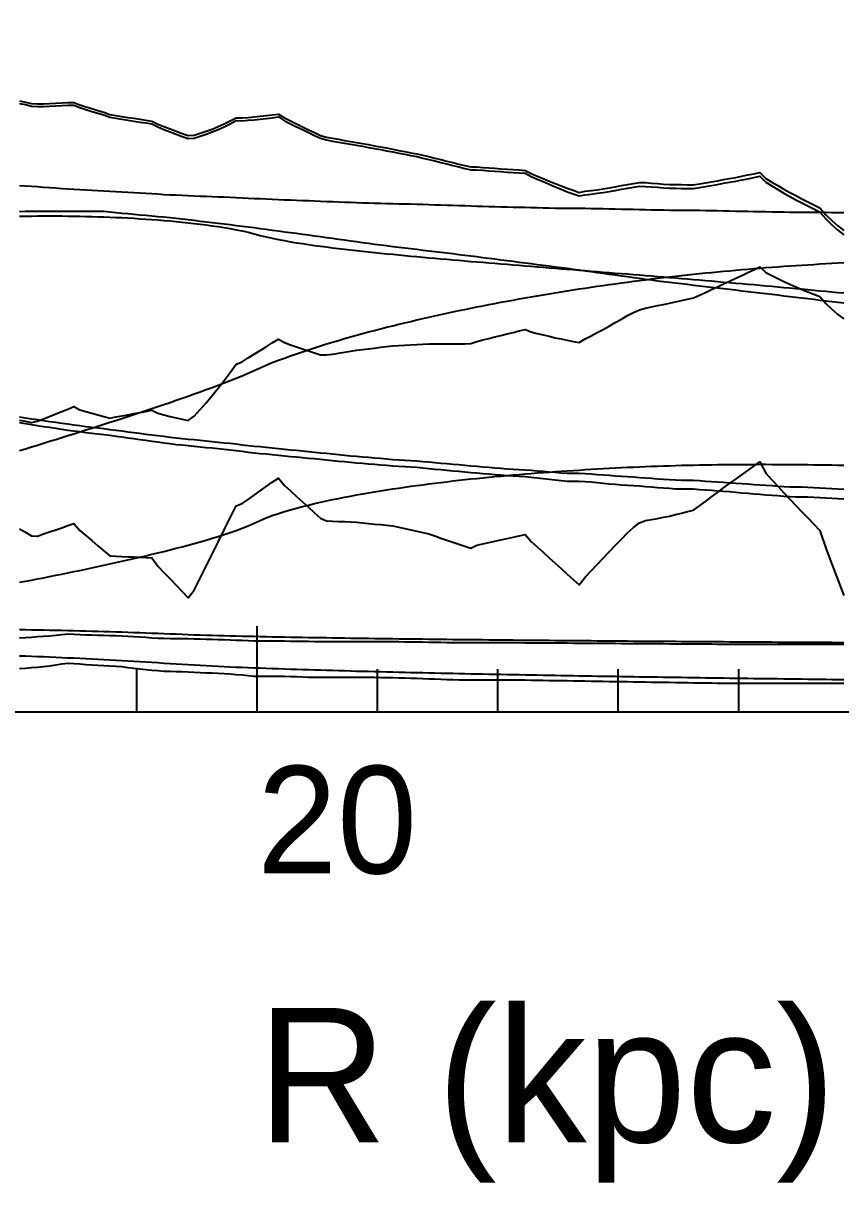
# Model space of a CAD drawing. Extents: x -35 to 191, y -35 to 135.
# Drawn here: x 72.2 to 133, y -35 to 51.3 of the extents above; entities that cross this region are included whole.
import ezdxf

# ---------------------------------------------------------------- set-up
doc = ezdxf.new("R2010")
doc.units = 0

msp = doc.modelspace()

# ---------------------------------------------------------------- linework, layer by layer
at = {"color": 0}
for p, q in [((89.6, 0), (89.6, 6.4)), ((80.64, 0), (80.64, 3.2)), ((98.56, 0), (98.56, 3.2)), ((107.52, 0), (107.52, 3.2)), ((116.48, 0), (116.48, 3.2)), ((125.44, 0), (125.44, 3.2))]:
    msp.add_line(p, q, dxfattribs=at)
msp.add_lwpolyline([(0, 0), (0, 108.731), (179.2, 108.731), (179.2, 0)], close=True, dxfattribs=at)
at = {"color": 2}
for points in [[(71.904, 45.481), (72.352, 45.393), (72.8, 45.286), (73.248, 45.253), (73.696, 45.269), (74.144, 45.288), (74.592, 45.308), (75.04, 45.33), (75.488, 45.353), (75.936, 45.37), (76.384, 45.178), (76.832, 45.037), (77.28, 44.9), (77.728, 44.766), (78.176, 44.635), (78.624, 44.463), (79.072, 44.392), (79.52, 44.324), (79.968, 44.253), (80.416, 44.182), (80.864, 44.112), (81.312, 44.041), (81.76, 43.972), (82.208, 43.747), (82.656, 43.57), (83.104, 43.399), (83.552, 43.225), (84, 43.056), (84.448, 42.892), (84.896, 42.937), (85.344, 43.066), (85.792, 43.215), (86.24, 43.381), (86.688, 43.565), (87.136, 43.768), (87.584, 43.985), (88.032, 44.218), (88.48, 44.207), (88.928, 44.25), (89.376, 44.294), (89.824, 44.339), (90.272, 44.387), (90.72, 44.438), (91.168, 44.491), (91.616, 44.206), (92.064, 43.983), (92.512, 43.763), (92.96, 43.547), (93.408, 43.332), (93.856, 43.12), (94.304, 42.912), (94.752, 42.778), (95.2, 42.699), (95.648, 42.621), (96.096, 42.542), (96.544, 42.465), (96.992, 42.387), (97.44, 42.304), (97.888, 42.222), (98.336, 42.139), (98.784, 42.056), (99.232, 41.974), (99.68, 41.891), (100.128, 41.799), (100.576, 41.71), (101.024, 41.62), (101.472, 41.529), (101.92, 41.434), (102.368, 41.337), (102.816, 41.224), (103.264, 41.112), (103.712, 41.001), (104.16, 40.891), (104.608, 40.781), (105.056, 40.673), (105.504, 40.565), (105.952, 40.565), (106.4, 40.531), (106.848, 40.497), (107.296, 40.463), (107.744, 40.429), (108.192, 40.396), (108.64, 40.365), (109.088, 40.34), (109.536, 40.311), (109.984, 40.08), (110.432, 39.888), (110.88, 39.699), (111.328, 39.514), (111.776, 39.331), (112.224, 39.154), (112.672, 38.985), (113.12, 38.826), (113.568, 38.67), (114.016, 38.754), (114.464, 38.811), (114.912, 38.873), (115.36, 38.94), (115.808, 39.013), (116.256, 39.093), (116.704, 39.178), (117.152, 39.27), (117.6, 39.343), (118.048, 39.401), (118.496, 39.395), (118.944, 39.359), (119.392, 39.324), (119.84, 39.294), (120.288, 39.267), (120.736, 39.254), (121.184, 39.248), (121.632, 39.244), (122.08, 39.24), (122.528, 39.306), (122.976, 39.382), (123.424, 39.461), (123.872, 39.542), (124.32, 39.626), (124.768, 39.706), (125.216, 39.789), (125.664, 39.876), (126.112, 39.965), (126.56, 40.057), (127.008, 40.151), (127.456, 39.712), (127.904, 39.443), (128.352, 39.178), (128.8, 38.918), (129.248, 38.664), (129.696, 38.427), (130.144, 38.197), (130.592, 37.971), (131.04, 37.745), (131.488, 37.52), (131.936, 37.011), (132.384, 36.578), (132.832, 36.18), (133.28, 35.825)], [(71.904, 36.9), (72.352, 36.907), (72.8, 36.913), (73.248, 36.917), (73.696, 36.919), (74.144, 36.92), (74.592, 36.919), (75.04, 36.916), (75.488, 36.912), (75.936, 36.906), (76.384, 36.898), (76.832, 36.888), (77.28, 36.877), (77.728, 36.863), (78.176, 36.848), (78.624, 36.831), (79.072, 36.812), (79.52, 36.791), (79.968, 36.768), (80.416, 36.743), (80.864, 36.715), (81.312, 36.686), (81.76, 36.654), (82.208, 36.62), (82.656, 36.583), (83.104, 36.544), (83.552, 36.503), (84, 36.459), (84.448, 36.411), (84.896, 36.361), (85.344, 36.308), (85.792, 36.251), (86.24, 36.19), (86.688, 36.125), (87.136, 36.055), (87.584, 35.979), (88.032, 35.897), (88.48, 35.807), (88.928, 35.706), (89.376, 35.592), (89.824, 35.471), (90.272, 35.357), (90.72, 35.255), (91.168, 35.163), (91.616, 35.079), (92.064, 35.001), (92.512, 34.928), (92.96, 34.858), (93.408, 34.792), (93.856, 34.729), (94.304, 34.668), (94.752, 34.609), (95.2, 34.553), (95.648, 34.498), (96.096, 34.445), (96.544, 34.393), (96.992, 34.343), (97.44, 34.294), (97.888, 34.246), (98.336, 34.199), (98.784, 34.153), (99.232, 34.108), (99.68, 34.064), (100.128, 34.021), (100.576, 33.978), (101.024, 33.936), (101.472, 33.894), (101.92, 33.853), (102.368, 33.813), (102.816, 33.773), (103.264, 33.733), (103.712, 33.694), (104.16, 33.656), (104.608, 33.617), (105.056, 33.579), (105.504, 33.541), (105.952, 33.504), (106.4, 33.467), (106.848, 33.43), (107.296, 33.393), (107.744, 33.356), (108.192, 33.32), (108.64, 33.283), (109.088, 33.247), (109.536, 33.211), (109.984, 33.175), (110.432, 33.139), (110.88, 33.103), (111.328, 33.067), (111.776, 33.031), (112.224, 32.995), (112.672, 32.96), (113.12, 32.924), (113.568, 32.888), (114.016, 32.852), (114.464, 32.816), (114.912, 32.781), (115.36, 32.745), (115.808, 32.709), (116.256, 32.673), (116.704, 32.636), (117.152, 32.6), (117.6, 32.564), (118.048, 32.527), (118.496, 32.491), (118.944, 32.454), (119.392, 32.417), (119.84, 32.38), (120.288, 32.343), (120.736, 32.306), (121.184, 32.269), (121.632, 32.231), (122.08, 32.194), (122.528, 32.156), (122.976, 32.118), (123.424, 32.08), (123.872, 32.041), (124.32, 32.003), (124.768, 31.964), (125.216, 31.925), (125.664, 31.886), (126.112, 31.846), (126.56, 31.807), (127.008, 31.767), (127.456, 31.727), (127.904, 31.687), (128.352, 31.647), (128.8, 31.606), (129.248, 31.565), (129.696, 31.524), (130.144, 31.483), (130.592, 31.441), (131.04, 31.399), (131.488, 31.357), (131.936, 31.315), (132.384, 31.272), (132.832, 31.229), (133.28, 31.186)], [(71.904, 21.961), (72.352, 21.898), (72.8, 21.831), (73.248, 21.764), (73.696, 21.698), (74.144, 21.632), (74.592, 21.567), (75.04, 21.502), (75.488, 21.439), (75.936, 21.378), (76.384, 21.319), (76.832, 21.262), (77.28, 21.206), (77.728, 21.15), (78.176, 21.093), (78.624, 21.038), (79.072, 20.981), (79.52, 20.925), (79.968, 20.866), (80.416, 20.808), (80.864, 20.75), (81.312, 20.693), (81.76, 20.636), (82.208, 20.579), (82.656, 20.523), (83.104, 20.467), (83.552, 20.413), (84, 20.365), (84.448, 20.32), (84.896, 20.275), (85.344, 20.229), (85.792, 20.184), (86.24, 20.139), (86.688, 20.093), (87.136, 20.05), (87.584, 20.002), (88.032, 19.951), (88.48, 19.9), (88.928, 19.85), (89.376, 19.802), (89.824, 19.754), (90.272, 19.707), (90.72, 19.66), (91.168, 19.613), (91.616, 19.566), (92.064, 19.523), (92.512, 19.48), (92.96, 19.438), (93.408, 19.394), (93.856, 19.349), (94.304, 19.304), (94.752, 19.259), (95.2, 19.213), (95.648, 19.168), (96.096, 19.124), (96.544, 19.081), (96.992, 19.039), (97.44, 18.998), (97.888, 18.961), (98.336, 18.923), (98.784, 18.885), (99.232, 18.847), (99.68, 18.809), (100.128, 18.773), (100.576, 18.749), (101.024, 18.722), (101.472, 18.695), (101.92, 18.657), (102.368, 18.616), (102.816, 18.575), (103.264, 18.534), (103.712, 18.493), (104.16, 18.453), (104.608, 18.414), (105.056, 18.374), (105.504, 18.335), (105.952, 18.297), (106.4, 18.26), (106.848, 18.223), (107.296, 18.186), (107.744, 18.149), (108.192, 18.112), (108.64, 18.079), (109.088, 18.059), (109.536, 18.031), (109.984, 17.997), (110.432, 17.96), (110.88, 17.922), (111.328, 17.885), (111.776, 17.847), (112.224, 17.812), (112.672, 17.789), (113.12, 17.784), (113.568, 17.781), (114.016, 17.762), (114.464, 17.73), (114.912, 17.694), (115.36, 17.658), (115.808, 17.623), (116.256, 17.588), (116.704, 17.555), (117.152, 17.524), (117.6, 17.498), (118.048, 17.469), (118.496, 17.437), (118.944, 17.404), (119.392, 17.37), (119.84, 17.336), (120.288, 17.303), (120.736, 17.276), (121.184, 17.267), (121.632, 17.259), (122.08, 17.25), (122.528, 17.228), (122.976, 17.197), (123.424, 17.164), (123.872, 17.132), (124.32, 17.101), (124.768, 17.069), (125.216, 17.039), (125.664, 17.008), (126.112, 16.977), (126.56, 16.947), (127.008, 16.917), (127.456, 16.887), (127.904, 16.856), (128.352, 16.826), (128.8, 16.797), (129.248, 16.771), (129.696, 16.76), (130.144, 16.752), (130.592, 16.743), (131.04, 16.723), (131.488, 16.696), (131.936, 16.669), (132.384, 16.641), (132.832, 16.613), (133.28, 16.587)], [(71.904, 9.66), (72.352, 9.745), (72.8, 9.831), (73.248, 9.918), (73.696, 10.006), (74.144, 10.094), (74.592, 10.183), (75.04, 10.273), (75.488, 10.364), (75.936, 10.455), (76.384, 10.548), (76.832, 10.641), (77.28, 10.735), (77.728, 10.831), (78.176, 10.927), (78.624, 11.025), (79.072, 11.124), (79.52, 11.224), (79.968, 11.325), (80.416, 11.428), (80.864, 11.532), (81.312, 11.637), (81.76, 11.745), (82.208, 11.853), (82.656, 11.964), (83.104, 12.077), (83.552, 12.192), (84, 12.309), (84.448, 12.428), (84.896, 12.551), (85.344, 12.676), (85.792, 12.805), (86.24, 12.937), (86.688, 13.074), (87.136, 13.217), (87.584, 13.365), (88.032, 13.521), (88.48, 13.686), (88.928, 13.865), (89.376, 14.06), (89.824, 14.262), (90.272, 14.451), (90.72, 14.621), (91.168, 14.776), (91.616, 14.918), (92.064, 15.051), (92.512, 15.176), (92.96, 15.294), (93.408, 15.407), (93.856, 15.514), (94.304, 15.617), (94.752, 15.716), (95.2, 15.812), (95.648, 15.903), (96.096, 15.992), (96.544, 16.078), (96.992, 16.161), (97.44, 16.241), (97.888, 16.318), (98.336, 16.394), (98.784, 16.467), (99.232, 16.538), (99.68, 16.607), (100.128, 16.674), (100.576, 16.739), (101.024, 16.802), (101.472, 16.864), (101.92, 16.923), (102.368, 16.982), (102.816, 17.038), (103.264, 17.093), (103.712, 17.147), (104.16, 17.199), (104.608, 17.25), (105.056, 17.299), (105.504, 17.347), (105.952, 17.394), (106.4, 17.439), (106.848, 17.484), (107.296, 17.527), (107.744, 17.569), (108.192, 17.609), (108.64, 17.649), (109.088, 17.687), (109.536, 17.725), (109.984, 17.761), (110.432, 17.796), (110.88, 17.83), (111.328, 17.864), (111.776, 17.896), (112.224, 17.927), (112.672, 17.958), (113.12, 17.987), (113.568, 18.016), (114.016, 18.043), (114.464, 18.07), (114.912, 18.097), (115.36, 18.122), (115.808, 18.147), (116.256, 18.171), (116.704, 18.195), (117.152, 18.217), (117.6, 18.238), (118.048, 18.258), (118.496, 18.276), (118.944, 18.293), (119.392, 18.309), (119.84, 18.324), (120.288, 18.338), (120.736, 18.351), (121.184, 18.364), (121.632, 18.375), (122.08, 18.385), (122.528, 18.394), (122.976, 18.402), (123.424, 18.41), (123.872, 18.416), (124.32, 18.422), (124.768, 18.427), (125.216, 18.431), (125.664, 18.434), (126.112, 18.437), (126.56, 18.438), (127.008, 18.439), (127.456, 18.439), (127.904, 18.438), (128.352, 18.437), (128.8, 18.434), (129.248, 18.431), (129.696, 18.427), (130.144, 18.423), (130.592, 18.417), (131.04, 18.411), (131.488, 18.405), (131.936, 18.397), (132.384, 18.389), (132.832, 18.38), (133.28, 18.37)], [(71.904, 4.198), (72.352, 4.182), (72.8, 4.166), (73.248, 4.149), (73.696, 4.131), (74.144, 4.112), (74.592, 4.093), (75.04, 4.073), (75.488, 4.053), (75.936, 4.032), (76.384, 4.01), (76.832, 3.988), (77.28, 3.965), (77.728, 3.942), (78.176, 3.918), (78.624, 3.894), (79.072, 3.869), (79.52, 3.844), (79.968, 3.818), (80.416, 3.792), (80.864, 3.765), (81.312, 3.738), (81.76, 3.711), (82.208, 3.683), (82.656, 3.655), (83.104, 3.626), (83.552, 3.596), (84, 3.566), (84.448, 3.537), (84.896, 3.51), (85.344, 3.485), (85.792, 3.462), (86.24, 3.439), (86.688, 3.418), (87.136, 3.397), (87.584, 3.378), (88.032, 3.358), (88.48, 3.34), (88.928, 3.322), (89.376, 3.305), (89.824, 3.288), (90.272, 3.271), (90.72, 3.255), (91.168, 3.239), (91.616, 3.224), (92.064, 3.209), (92.512, 3.194), (92.96, 3.18), (93.408, 3.166), (93.856, 3.152), (94.304, 3.138), (94.752, 3.125), (95.2, 3.112), (95.648, 3.099), (96.096, 3.087), (96.544, 3.074), (96.992, 3.062), (97.44, 3.05), (97.888, 3.039), (98.336, 3.027), (98.784, 3.016), (99.232, 3.004), (99.68, 2.993), (100.128, 2.983), (100.576, 2.972), (101.024, 2.961), (101.472, 2.951), (101.92, 2.941), (102.368, 2.93), (102.816, 2.92), (103.264, 2.91), (103.712, 2.901), (104.16, 2.891), (104.608, 2.882), (105.056, 2.872), (105.504, 2.863), (105.952, 2.854), (106.4, 2.845), (106.848, 2.836), (107.296, 2.827), (107.744, 2.818), (108.192, 2.809), (108.64, 2.801), (109.088, 2.792), (109.536, 2.784), (109.984, 2.775), (110.432, 2.767), (110.88, 2.759), (111.328, 2.751), (111.776, 2.743), (112.224, 2.735), (112.672, 2.727), (113.12, 2.72), (113.568, 2.712), (114.016, 2.704), (114.464, 2.697), (114.912, 2.689), (115.36, 2.682), (115.808, 2.674), (116.256, 2.667), (116.704, 2.66), (117.152, 2.653), (117.6, 2.646), (118.048, 2.639), (118.496, 2.632), (118.944, 2.625), (119.392, 2.618), (119.84, 2.611), (120.288, 2.605), (120.736, 2.598), (121.184, 2.591), (121.632, 2.585), (122.08, 2.578), (122.528, 2.572), (122.976, 2.565), (123.424, 2.559), (123.872, 2.553), (124.32, 2.546), (124.768, 2.54), (125.216, 2.534), (125.664, 2.528), (126.112, 2.522), (126.56, 2.516), (127.008, 2.51), (127.456, 2.504), (127.904, 2.498), (128.352, 2.492), (128.8, 2.486), (129.248, 2.48), (129.696, 2.475), (130.144, 2.469), (130.592, 2.463), (131.04, 2.458), (131.488, 2.452), (131.936, 2.447), (132.384, 2.441), (132.832, 2.436), (133.28, 2.43)]]:
    msp.add_lwpolyline(points, dxfattribs=at)
at = {"color": 1}
msp.add_lwpolyline([(71.904, 45.289), (72.352, 45.202), (72.8, 45.092), (73.248, 45.057), (73.696, 45.072), (74.144, 45.089), (74.592, 45.107), (75.04, 45.126), (75.488, 45.151), (75.936, 45.17), (76.384, 44.978), (76.832, 44.838), (77.28, 44.701), (77.728, 44.568), (78.176, 44.437), (78.624, 44.265), (79.072, 44.195), (79.52, 44.128), (79.968, 44.053), (80.416, 43.979), (80.864, 43.907), (81.312, 43.835), (81.76, 43.764), (82.208, 43.536), (82.656, 43.356), (83.104, 43.182), (83.552, 43.004), (84, 42.836), (84.448, 42.672), (84.896, 42.717), (85.344, 42.849), (85.792, 42.999), (86.24, 43.167), (86.688, 43.354), (87.136, 43.558), (87.584, 43.778), (88.032, 44.01), (88.48, 43.995), (88.928, 44.034), (89.376, 44.079), (89.824, 44.126), (90.272, 44.175), (90.72, 44.227), (91.168, 44.282), (91.616, 43.997), (92.064, 43.773), (92.512, 43.554), (92.96, 43.338), (93.408, 43.123), (93.856, 42.911), (94.304, 42.702), (94.752, 42.569), (95.2, 42.491), (95.648, 42.413), (96.096, 42.335), (96.544, 42.259), (96.992, 42.182), (97.44, 42.099), (97.888, 42.018), (98.336, 41.935), (98.784, 41.853), (99.232, 41.771), (99.68, 41.689), (100.128, 41.597), (100.576, 41.507), (101.024, 41.418), (101.472, 41.329), (101.92, 41.228), (102.368, 41.13), (102.816, 41.016), (103.264, 40.903), (103.712, 40.791), (104.16, 40.679), (104.608, 40.568), (105.056, 40.458), (105.504, 40.348), (105.952, 40.35), (106.4, 40.316), (106.848, 40.283), (107.296, 40.25), (107.744, 40.217), (108.192, 40.185), (108.64, 40.153), (109.088, 40.129), (109.536, 40.103), (109.984, 39.865), (110.432, 39.665), (110.88, 39.469), (111.328, 39.276), (111.776, 39.087), (112.224, 38.901), (112.672, 38.718), (113.12, 38.566), (113.568, 38.41), (114.016, 38.493), (114.464, 38.547), (114.912, 38.606), (115.36, 38.671), (115.808, 38.742), (116.256, 38.818), (116.704, 38.901), (117.152, 38.995), (117.6, 39.069), (118.048, 39.13), (118.496, 39.121), (118.944, 39.085), (119.392, 39.05), (119.84, 39.02), (120.288, 38.993), (120.736, 38.977), (121.184, 38.971), (121.632, 38.97), (122.08, 38.969), (122.528, 39.031), (122.976, 39.107), (123.424, 39.186), (123.872, 39.268), (124.32, 39.352), (124.768, 39.433), (125.216, 39.516), (125.664, 39.598), (126.112, 39.682), (126.56, 39.769), (127.008, 39.866), (127.456, 39.423), (127.904, 39.151), (128.352, 38.883), (128.8, 38.62), (129.248, 38.361), (129.696, 38.121), (130.144, 37.893), (130.592, 37.67), (131.04, 37.435), (131.488, 37.21), (131.936, 36.698), (132.384, 36.263), (132.832, 35.863), (133.28, 35.505)], dxfattribs=at)
at = {"color": 4}
for points in [[(71.904, 39.192), (72.352, 39.162), (72.8, 39.13), (73.248, 39.097), (73.696, 39.065), (74.144, 39.034), (74.592, 39.003), (75.04, 38.972), (75.488, 38.942), (75.936, 38.914), (76.384, 38.887), (76.832, 38.859), (77.28, 38.834), (77.728, 38.809), (78.176, 38.783), (78.624, 38.759), (79.072, 38.733), (79.52, 38.707), (79.968, 38.68), (80.416, 38.654), (80.864, 38.628), (81.312, 38.602), (81.76, 38.576), (82.208, 38.551), (82.656, 38.526), (83.104, 38.501), (83.552, 38.478), (84, 38.457), (84.448, 38.438), (84.896, 38.42), (85.344, 38.4), (85.792, 38.382), (86.24, 38.364), (86.688, 38.344), (87.136, 38.329), (87.584, 38.308), (88.032, 38.286), (88.48, 38.265), (88.928, 38.244), (89.376, 38.223), (89.824, 38.204), (90.272, 38.184), (90.72, 38.165), (91.168, 38.146), (91.616, 38.126), (92.064, 38.11), (92.512, 38.093), (92.96, 38.076), (93.408, 38.059), (93.856, 38.041), (94.304, 38.023), (94.752, 38.005), (95.2, 37.987), (95.648, 37.969), (96.096, 37.952), (96.544, 37.935), (96.992, 37.92), (97.44, 37.904), (97.888, 37.89), (98.336, 37.877), (98.784, 37.862), (99.232, 37.849), (99.68, 37.836), (100.128, 37.82), (100.576, 37.819), (101.024, 37.808), (101.472, 37.8), (101.92, 37.787), (102.368, 37.772), (102.816, 37.757), (103.264, 37.741), (103.712, 37.727), (104.16, 37.712), (104.608, 37.698), (105.056, 37.683), (105.504, 37.669), (105.952, 37.656), (106.4, 37.643), (106.848, 37.63), (107.296, 37.617), (107.744, 37.604), (108.192, 37.591), (108.64, 37.577), (109.088, 37.58), (109.536, 37.568), (109.984, 37.557), (110.432, 37.545), (110.88, 37.532), (111.328, 37.519), (111.776, 37.507), (112.224, 37.495), (112.672, 37.49), (113.12, 37.493), (113.568, 37.498), (114.016, 37.495), (114.464, 37.484), (114.912, 37.473), (115.36, 37.461), (115.808, 37.449), (116.256, 37.438), (116.704, 37.428), (117.152, 37.417), (117.6, 37.412), (118.048, 37.403), (118.496, 37.393), (118.944, 37.382), (119.392, 37.372), (119.84, 37.361), (120.288, 37.351), (120.736, 37.341), (121.184, 37.349), (121.632, 37.346), (122.08, 37.348), (122.528, 37.343), (122.976, 37.333), (123.424, 37.323), (123.872, 37.313), (124.32, 37.304), (124.768, 37.294), (125.216, 37.285), (125.664, 37.276), (126.112, 37.266), (126.56, 37.257), (127.008, 37.248), (127.456, 37.239), (127.904, 37.23), (128.352, 37.221), (128.8, 37.213), (129.248, 37.204), (129.696, 37.21), (130.144, 37.207), (130.592, 37.209), (131.04, 37.205), (131.488, 37.197), (131.936, 37.19), (132.384, 37.182), (132.832, 37.174), (133.28, 37.167)], [(71.904, 21.723), (72.352, 21.641), (72.8, 21.562), (73.248, 21.641), (73.696, 21.822), (74.144, 22.004), (74.592, 22.186), (75.04, 22.368), (75.488, 22.55), (75.936, 22.732), (76.384, 22.498), (76.832, 22.363), (77.28, 22.234), (77.728, 22.111), (78.176, 21.995), (78.624, 21.885), (79.072, 21.962), (79.52, 22.044), (79.968, 22.127), (80.416, 22.211), (80.864, 22.294), (81.312, 22.378), (81.76, 22.462), (82.208, 22.242), (82.656, 22.115), (83.104, 21.997), (83.552, 21.889), (84, 21.791), (84.448, 21.703), (84.896, 22.028), (85.344, 22.51), (85.792, 23.018), (86.24, 23.55), (86.688, 24.104), (87.136, 24.678), (87.584, 25.272), (88.032, 25.884), (88.48, 26.072), (88.928, 26.351), (89.376, 26.63), (89.824, 26.911), (90.272, 27.192), (90.72, 27.474), (91.168, 27.756), (91.616, 27.495), (92.064, 27.332), (92.512, 27.175), (92.96, 27.022), (93.408, 26.873), (93.856, 26.73), (94.304, 26.592), (94.752, 26.574), (95.2, 26.645), (95.648, 26.715), (96.096, 26.784), (96.544, 26.853), (96.992, 26.921), (97.44, 26.978), (97.888, 27.035), (98.336, 27.091), (98.784, 27.146), (99.232, 27.201), (99.68, 27.256), (100.128, 27.282), (100.576, 27.307), (101.024, 27.332), (101.472, 27.357), (101.92, 27.381), (102.368, 27.406), (102.816, 27.405), (103.264, 27.406), (103.712, 27.408), (104.16, 27.41), (104.608, 27.412), (105.056, 27.415), (105.504, 27.418), (105.952, 27.585), (106.4, 27.698), (106.848, 27.811), (107.296, 27.923), (107.744, 28.035), (108.192, 28.145), (108.64, 28.256), (109.088, 28.365), (109.536, 28.474), (109.984, 28.3), (110.432, 28.183), (110.88, 28.07), (111.328, 27.963), (111.776, 27.861), (112.224, 27.764), (112.672, 27.671), (113.12, 27.584), (113.568, 27.502), (114.016, 27.765), (114.464, 27.997), (114.912, 28.235), (115.36, 28.478), (115.808, 28.726), (116.256, 28.979), (116.704, 29.236), (117.152, 29.499), (117.6, 29.731), (118.048, 29.942), (118.496, 30.069), (118.944, 30.158), (119.392, 30.246), (119.84, 30.333), (120.288, 30.42), (120.736, 30.52), (121.184, 30.619), (121.632, 30.718), (122.08, 30.817), (122.528, 31.012), (122.976, 31.222), (123.424, 31.434), (123.872, 31.647), (124.32, 31.862), (124.768, 32.069), (125.216, 32.28), (125.664, 32.491), (126.112, 32.704), (126.56, 32.918), (127.008, 33.134), (127.456, 32.702), (127.904, 32.478), (128.352, 32.259), (128.8, 32.045), (129.248, 31.836), (129.696, 31.64), (130.144, 31.452), (130.592, 31.269), (131.04, 31.091), (131.488, 30.919), (131.936, 30.401), (132.384, 29.977), (132.832, 29.593), (133.28, 29.262)], [(71.904, 5.536), (72.352, 5.564), (72.8, 5.591), (73.248, 5.619), (73.696, 5.645), (74.144, 5.687), (74.592, 5.732), (75.04, 5.776), (75.488, 5.821), (75.936, 5.808), (76.384, 5.785), (76.832, 5.763), (77.28, 5.747), (77.728, 5.734), (78.176, 5.721), (78.624, 5.708), (79.072, 5.695), (79.52, 5.682), (79.968, 5.649), (80.416, 5.622), (80.864, 5.595), (81.312, 5.568), (81.76, 5.541), (82.208, 5.514), (82.656, 5.499), (83.104, 5.492), (83.552, 5.484), (84, 5.476), (84.448, 5.469), (84.896, 5.457), (85.344, 5.446), (85.792, 5.435), (86.24, 5.424), (86.688, 5.413), (87.136, 5.402), (87.584, 5.385), (88.032, 5.365), (88.48, 5.345), (88.928, 5.326), (89.376, 5.306), (89.824, 5.299), (90.272, 5.299), (90.72, 5.299), (91.168, 5.299), (91.616, 5.299), (92.064, 5.291), (92.512, 5.284), (92.96, 5.278), (93.408, 5.272), (93.856, 5.265), (94.304, 5.268), (94.752, 5.268), (95.2, 5.268), (95.648, 5.268), (96.096, 5.269), (96.544, 5.269), (96.992, 5.269), (97.44, 5.269), (97.888, 5.269), (98.336, 5.264), (98.784, 5.259), (99.232, 5.255), (99.68, 5.25), (100.128, 5.246), (100.576, 5.242), (101.024, 5.237), (101.472, 5.229), (101.92, 5.221), (102.368, 5.214), (102.816, 5.206), (103.264, 5.198), (103.712, 5.191), (104.16, 5.183), (104.608, 5.176), (105.056, 5.177), (105.504, 5.177), (105.952, 5.177), (106.4, 5.177), (106.848, 5.177), (107.296, 5.177), (107.744, 5.177), (108.192, 5.177), (108.64, 5.178), (109.088, 5.173), (109.536, 5.17), (109.984, 5.167), (110.432, 5.164), (110.88, 5.161), (111.328, 5.157), (111.776, 5.154), (112.224, 5.151), (112.672, 5.148), (113.12, 5.145), (113.568, 5.141), (114.016, 5.138), (114.464, 5.135), (114.912, 5.132), (115.36, 5.129), (115.808, 5.126), (116.256, 5.122), (116.704, 5.119), (117.152, 5.116), (117.6, 5.113), (118.048, 5.11), (118.496, 5.106), (118.944, 5.103), (119.392, 5.1), (119.84, 5.097), (120.288, 5.094), (120.736, 5.09), (121.184, 5.088), (121.632, 5.085), (122.08, 5.082), (122.528, 5.079), (122.976, 5.076), (123.424, 5.073), (123.872, 5.07), (124.32, 5.068), (124.768, 5.065), (125.216, 5.062), (125.664, 5.062), (126.112, 5.062), (126.56, 5.062), (127.008, 5.062), (127.456, 5.062), (127.904, 5.062), (128.352, 5.062), (128.8, 5.062), (129.248, 5.062), (129.696, 5.062), (130.144, 5.062), (130.592, 5.062), (131.04, 5.062), (131.488, 5.062), (131.936, 5.062), (132.384, 5.062), (132.832, 5.062), (133.28, 5.062)]]:
    msp.add_lwpolyline(points, dxfattribs=at)
at = {"color": 6}
for points in [[(71.904, 37.24), (72.352, 37.264), (72.8, 37.266), (73.248, 37.266), (73.696, 37.266), (74.144, 37.266), (74.592, 37.266), (75.04, 37.266), (75.488, 37.266), (75.936, 37.266), (76.384, 37.266), (76.832, 37.266), (77.28, 37.266), (77.728, 37.266), (78.176, 37.266), (78.624, 37.213), (79.072, 37.172), (79.52, 37.132), (79.968, 37.091), (80.416, 37.05), (80.864, 37.009), (81.312, 36.969), (81.76, 36.928), (82.208, 36.887), (82.656, 36.847), (83.104, 36.806), (83.552, 36.756), (84, 36.702), (84.448, 36.648), (84.896, 36.594), (85.344, 36.541), (85.792, 36.487), (86.24, 36.433), (86.688, 36.379), (87.136, 36.326), (87.584, 36.272), (88.032, 36.218), (88.48, 36.164), (88.928, 36.11), (89.376, 36.053), (89.824, 35.992), (90.272, 35.93), (90.72, 35.869), (91.168, 35.808), (91.616, 35.747), (92.064, 35.686), (92.512, 35.625), (92.96, 35.564), (93.408, 35.503), (93.856, 35.442), (94.304, 35.38), (94.752, 35.319), (95.2, 35.258), (95.648, 35.197), (96.096, 35.136), (96.544, 35.075), (96.992, 35.014), (97.44, 34.953), (97.888, 34.892), (98.336, 34.83), (98.784, 34.769), (99.232, 34.708), (99.68, 34.647), (100.128, 34.596), (100.576, 34.542), (101.024, 34.489), (101.472, 34.435), (101.92, 34.381), (102.368, 34.327), (102.816, 34.274), (103.264, 34.22), (103.712, 34.166), (104.16, 34.112), (104.608, 34.059), (105.056, 34.005), (105.504, 33.951), (105.952, 33.892), (106.4, 33.834), (106.848, 33.777), (107.296, 33.719), (107.744, 33.661), (108.192, 33.603), (108.64, 33.545), (109.088, 33.487), (109.536, 33.43), (109.984, 33.372), (110.432, 33.314), (110.88, 33.256), (111.328, 33.198), (111.776, 33.14), (112.224, 33.083), (112.672, 33.025), (113.12, 32.963), (113.568, 32.902), (114.016, 32.84), (114.464, 32.778), (114.912, 32.716), (115.36, 32.654), (115.808, 32.592), (116.256, 32.531), (116.704, 32.469), (117.152, 32.407), (117.6, 32.345), (118.048, 32.283), (118.496, 32.222), (118.944, 32.16), (119.392, 32.098), (119.84, 32.042), (120.288, 31.989), (120.736, 31.937), (121.184, 31.884), (121.632, 31.831), (122.08, 31.779), (122.528, 31.726), (122.976, 31.673), (123.424, 31.62), (123.872, 31.568), (124.32, 31.515), (124.768, 31.462), (125.216, 31.409), (125.664, 31.357), (126.112, 31.304), (126.56, 31.251), (127.008, 31.199), (127.456, 31.146), (127.904, 31.092), (128.352, 31.039), (128.8, 30.985), (129.248, 30.931), (129.696, 30.877), (130.144, 30.823), (130.592, 30.77), (131.04, 30.716), (131.488, 30.662), (131.936, 30.608), (132.384, 30.555), (132.832, 30.501), (133.28, 30.447)], [(71.904, 21.543), (72.352, 21.482), (72.8, 21.408), (73.248, 21.337), (73.696, 21.265), (74.144, 21.193), (74.592, 21.122), (75.04, 21.05), (75.488, 20.988), (75.936, 20.929), (76.384, 20.871), (76.832, 20.815), (77.28, 20.76), (77.728, 20.705), (78.176, 20.651), (78.624, 20.596), (79.072, 20.541), (79.52, 20.486), (79.968, 20.419), (80.416, 20.355), (80.864, 20.292), (81.312, 20.231), (81.76, 20.169), (82.208, 20.108), (82.656, 20.046), (83.104, 19.985), (83.552, 19.923), (84, 19.879), (84.448, 19.834), (84.896, 19.789), (85.344, 19.746), (85.792, 19.702), (86.24, 19.658), (86.688, 19.614), (87.136, 19.57), (87.584, 19.526), (88.032, 19.468), (88.48, 19.407), (88.928, 19.346), (89.376, 19.3), (89.824, 19.254), (90.272, 19.208), (90.72, 19.162), (91.168, 19.117), (91.616, 19.071), (92.064, 19.028), (92.512, 18.987), (92.96, 18.947), (93.408, 18.904), (93.856, 18.86), (94.304, 18.816), (94.752, 18.772), (95.2, 18.728), (95.648, 18.684), (96.096, 18.64), (96.544, 18.6), (96.992, 18.559), (97.44, 18.518), (97.888, 18.483), (98.336, 18.446), (98.784, 18.41), (99.232, 18.373), (99.68, 18.336), (100.128, 18.3), (100.576, 18.275), (101.024, 18.251), (101.472, 18.228), (101.92, 18.176), (102.368, 18.133), (102.816, 18.09), (103.264, 18.047), (103.712, 18.004), (104.16, 17.961), (104.608, 17.918), (105.056, 17.875), (105.504, 17.833), (105.952, 17.797), (106.4, 17.761), (106.848, 17.725), (107.296, 17.689), (107.744, 17.653), (108.192, 17.617), (108.64, 17.582), (109.088, 17.565), (109.536, 17.543), (109.984, 17.494), (110.432, 17.441), (110.88, 17.389), (111.328, 17.336), (111.776, 17.283), (112.224, 17.231), (112.672, 17.178), (113.12, 17.191), (113.568, 17.191), (114.016, 17.169), (114.464, 17.125), (114.912, 17.082), (115.36, 17.039), (115.808, 16.996), (116.256, 16.953), (116.704, 16.91), (117.152, 16.881), (117.6, 16.856), (118.048, 16.831), (118.496, 16.793), (118.944, 16.758), (119.392, 16.724), (119.84, 16.689), (120.288, 16.655), (120.736, 16.62), (121.184, 16.61), (121.632, 16.61), (122.08, 16.61), (122.528, 16.573), (122.976, 16.54), (123.424, 16.507), (123.872, 16.474), (124.32, 16.441), (124.768, 16.407), (125.216, 16.374), (125.664, 16.328), (126.112, 16.284), (126.56, 16.239), (127.008, 16.21), (127.456, 16.177), (127.904, 16.143), (128.352, 16.109), (128.8, 16.075), (129.248, 16.041), (129.696, 16.028), (130.144, 16.028), (130.592, 16.028), (131.04, 15.993), (131.488, 15.967), (131.936, 15.942), (132.384, 15.916), (132.832, 15.891), (133.28, 15.866)], [(71.904, 13.651), (72.352, 13.382), (72.8, 13.114), (73.248, 13.101), (73.696, 13.257), (74.144, 13.413), (74.592, 13.57), (75.04, 13.726), (75.488, 13.882), (75.936, 14.039), (76.384, 13.511), (76.832, 13.136), (77.28, 12.761), (77.728, 12.386), (78.176, 12.011), (78.624, 11.636), (79.072, 11.605), (79.52, 11.585), (79.968, 11.565), (80.416, 11.545), (80.864, 11.525), (81.312, 11.505), (81.76, 11.485), (82.208, 10.856), (82.656, 10.388), (83.104, 9.92), (83.552, 9.452), (84, 8.984), (84.448, 8.516), (84.896, 9.071), (85.344, 9.968), (85.792, 10.864), (86.24, 11.76), (86.688, 12.656), (87.136, 13.553), (87.584, 14.449), (88.032, 15.345), (88.48, 15.513), (88.928, 15.83), (89.376, 16.147), (89.824, 16.465), (90.272, 16.782), (90.72, 17.1), (91.168, 17.417), (91.616, 16.861), (92.064, 16.456), (92.512, 16.051), (92.96, 15.646), (93.408, 15.241), (93.856, 14.836), (94.304, 14.431), (94.752, 14.244), (95.2, 14.22), (95.648, 14.197), (96.096, 14.173), (96.544, 14.149), (96.992, 14.126), (97.44, 14.082), (97.888, 14.039), (98.336, 13.995), (98.784, 13.951), (99.232, 13.907), (99.68, 13.864), (100.128, 13.765), (100.576, 13.664), (101.024, 13.563), (101.472, 13.462), (101.92, 13.361), (102.368, 13.261), (102.816, 13.107), (103.264, 12.957), (103.712, 12.808), (104.16, 12.659), (104.608, 12.509), (105.056, 12.36), (105.504, 12.211), (105.952, 12.43), (106.4, 12.53), (106.848, 12.629), (107.296, 12.729), (107.744, 12.828), (108.192, 12.928), (108.64, 13.028), (109.088, 13.127), (109.536, 13.227), (109.984, 12.707), (110.432, 12.302), (110.88, 11.898), (111.328, 11.493), (111.776, 11.088), (112.224, 10.683), (112.672, 10.278), (113.12, 9.874), (113.568, 9.469), (114.016, 10.046), (114.464, 10.517), (114.912, 10.989), (115.36, 11.46), (115.808, 11.931), (116.256, 12.403), (116.704, 12.874), (117.152, 13.345), (117.6, 13.74), (118.048, 14.085), (118.496, 14.25), (118.944, 14.334), (119.392, 14.418), (119.84, 14.502), (120.288, 14.586), (120.736, 14.697), (121.184, 14.809), (121.632, 14.921), (122.08, 15.034), (122.528, 15.342), (122.976, 15.679), (123.424, 16.015), (123.872, 16.351), (124.32, 16.687), (124.768, 17.006), (125.216, 17.328), (125.664, 17.65), (126.112, 17.971), (126.56, 18.293), (127.008, 18.615), (127.456, 17.77), (127.904, 17.288), (128.352, 16.805), (128.8, 16.322), (129.248, 15.84), (129.696, 15.372), (130.144, 14.909), (130.592, 14.446), (131.04, 13.984), (131.488, 13.521), (131.936, 12.211), (132.384, 11.022), (132.832, 9.834), (133.28, 8.676)], [(71.904, 3.241), (72.352, 3.278), (72.8, 3.316), (73.248, 3.353), (73.696, 3.39), (74.144, 3.452), (74.592, 3.518), (75.04, 3.585), (75.488, 3.651), (75.936, 3.624), (76.384, 3.583), (76.832, 3.542), (77.28, 3.512), (77.728, 3.487), (78.176, 3.462), (78.624, 3.437), (79.072, 3.412), (79.52, 3.387), (79.968, 3.33), (80.416, 3.282), (80.864, 3.233), (81.312, 3.184), (81.76, 3.135), (82.208, 3.087), (82.656, 3.058), (83.104, 3.044), (83.552, 3.03), (84, 3.015), (84.448, 3.001), (84.896, 2.98), (85.344, 2.959), (85.792, 2.938), (86.24, 2.917), (86.688, 2.896), (87.136, 2.875), (87.584, 2.842), (88.032, 2.803), (88.48, 2.765), (88.928, 2.726), (89.376, 2.688), (89.824, 2.672), (90.272, 2.672), (90.72, 2.672), (91.168, 2.672), (91.616, 2.672), (92.064, 2.655), (92.512, 2.642), (92.96, 2.628), (93.408, 2.615), (93.856, 2.602), (94.304, 2.606), (94.752, 2.606), (95.2, 2.606), (95.648, 2.606), (96.096, 2.606), (96.544, 2.606), (96.992, 2.606), (97.44, 2.606), (97.888, 2.606), (98.336, 2.595), (98.784, 2.586), (99.232, 2.576), (99.68, 2.567), (100.128, 2.558), (100.576, 2.548), (101.024, 2.539), (101.472, 2.521), (101.92, 2.505), (102.368, 2.489), (102.816, 2.472), (103.264, 2.456), (103.712, 2.44), (104.16, 2.424), (104.608, 2.407), (105.056, 2.409), (105.504, 2.409), (105.952, 2.409), (106.4, 2.409), (106.848, 2.409), (107.296, 2.409), (107.744, 2.409), (108.192, 2.409), (108.64, 2.409), (109.088, 2.4), (109.536, 2.393), (109.984, 2.386), (110.432, 2.378), (110.88, 2.371), (111.328, 2.364), (111.776, 2.357), (112.224, 2.35), (112.672, 2.343), (113.12, 2.336), (113.568, 2.328), (114.016, 2.321), (114.464, 2.314), (114.912, 2.307), (115.36, 2.299), (115.808, 2.292), (116.256, 2.285), (116.704, 2.278), (117.152, 2.27), (117.6, 2.263), (118.048, 2.256), (118.496, 2.248), (118.944, 2.241), (119.392, 2.234), (119.84, 2.226), (120.288, 2.219), (120.736, 2.212), (121.184, 2.205), (121.632, 2.198), (122.08, 2.192), (122.528, 2.185), (122.976, 2.178), (123.424, 2.172), (123.872, 2.165), (124.32, 2.158), (124.768, 2.151), (125.216, 2.145), (125.664, 2.146), (126.112, 2.146), (126.56, 2.146), (127.008, 2.146), (127.456, 2.146), (127.904, 2.146), (128.352, 2.146), (128.8, 2.146), (129.248, 2.146), (129.696, 2.146), (130.144, 2.146), (130.592, 2.146), (131.04, 2.146), (131.488, 2.146), (131.936, 2.146), (132.384, 2.146), (132.832, 2.146), (133.28, 2.146)]]:
    msp.add_lwpolyline(points, dxfattribs=at)
at = {"color": 3}
for points in [[(71.904, 19.464), (72.352, 19.601), (72.8, 19.738), (73.248, 19.876), (73.696, 20.014), (74.144, 20.153), (74.592, 20.292), (75.04, 20.431), (75.488, 20.571), (75.936, 20.712), (76.384, 20.853), (76.832, 20.995), (77.28, 21.137), (77.728, 21.279), (78.176, 21.423), (78.624, 21.567), (79.072, 21.711), (79.52, 21.857), (79.968, 22.003), (80.416, 22.15), (80.864, 22.297), (81.312, 22.446), (81.76, 22.595), (82.208, 22.746), (82.656, 22.897), (83.104, 23.05), (83.552, 23.204), (84, 23.359), (84.448, 23.516), (84.896, 23.674), (85.344, 23.834), (85.792, 23.996), (86.24, 24.16), (86.688, 24.326), (87.136, 24.496), (87.584, 24.669), (88.032, 24.846), (88.48, 25.029), (88.928, 25.219), (89.376, 25.419), (89.824, 25.623), (90.272, 25.819), (90.72, 26.004), (91.168, 26.18), (91.616, 26.348), (92.064, 26.51), (92.512, 26.667), (92.96, 26.819), (93.408, 26.968), (93.856, 27.112), (94.304, 27.254), (94.752, 27.392), (95.2, 27.527), (95.648, 27.66), (96.096, 27.79), (96.544, 27.917), (96.992, 28.042), (97.44, 28.165), (97.888, 28.286), (98.336, 28.405), (98.784, 28.521), (99.232, 28.636), (99.68, 28.748), (100.128, 28.859), (100.576, 28.968), (101.024, 29.075), (101.472, 29.181), (101.92, 29.285), (102.368, 29.387), (102.816, 29.488), (103.264, 29.587), (103.712, 29.684), (104.16, 29.78), (104.608, 29.875), (105.056, 29.968), (105.504, 30.059), (105.952, 30.149), (106.4, 30.238), (106.848, 30.326), (107.296, 30.412), (107.744, 30.496), (108.192, 30.58), (108.64, 30.662), (109.088, 30.743), (109.536, 30.822), (109.984, 30.901), (110.432, 30.978), (110.88, 31.054), (111.328, 31.128), (111.776, 31.202), (112.224, 31.274), (112.672, 31.345), (113.12, 31.415), (113.568, 31.484), (114.016, 31.552), (114.464, 31.619), (114.912, 31.685), (115.36, 31.75), (115.808, 31.814), (116.256, 31.877), (116.704, 31.939), (117.152, 31.999), (117.6, 32.058), (118.048, 32.116), (118.496, 32.173), (118.944, 32.228), (119.392, 32.283), (119.84, 32.336), (120.288, 32.387), (120.736, 32.438), (121.184, 32.487), (121.632, 32.536), (122.08, 32.583), (122.528, 32.629), (122.976, 32.675), (123.424, 32.719), (123.872, 32.762), (124.32, 32.804), (124.768, 32.845), (125.216, 32.885), (125.664, 32.924), (126.112, 32.962), (126.56, 32.999), (127.008, 33.035), (127.456, 33.071), (127.904, 33.105), (128.352, 33.138), (128.8, 33.17), (129.248, 33.202), (129.696, 33.232), (130.144, 33.262), (130.592, 33.29), (131.04, 33.318), (131.488, 33.345), (131.936, 33.371), (132.384, 33.396), (132.832, 33.42), (133.28, 33.443)], [(71.904, 6.146), (72.352, 6.14), (72.8, 6.134), (73.248, 6.127), (73.696, 6.119), (74.144, 6.11), (74.592, 6.101), (75.04, 6.092), (75.488, 6.081), (75.936, 6.07), (76.384, 6.059), (76.832, 6.047), (77.28, 6.035), (77.728, 6.022), (78.176, 6.008), (78.624, 5.994), (79.072, 5.98), (79.52, 5.965), (79.968, 5.95), (80.416, 5.934), (80.864, 5.918), (81.312, 5.902), (81.76, 5.886), (82.208, 5.869), (82.656, 5.852), (83.104, 5.834), (83.552, 5.816), (84, 5.798), (84.448, 5.781), (84.896, 5.764), (85.344, 5.749), (85.792, 5.735), (86.24, 5.722), (86.688, 5.709), (87.136, 5.697), (87.584, 5.686), (88.032, 5.675), (88.48, 5.664), (88.928, 5.654), (89.376, 5.644), (89.824, 5.634), (90.272, 5.625), (90.72, 5.615), (91.168, 5.607), (91.616, 5.598), (92.064, 5.59), (92.512, 5.581), (92.96, 5.573), (93.408, 5.565), (93.856, 5.558), (94.304, 5.55), (94.752, 5.543), (95.2, 5.536), (95.648, 5.529), (96.096, 5.522), (96.544, 5.515), (96.992, 5.509), (97.44, 5.502), (97.888, 5.496), (98.336, 5.49), (98.784, 5.484), (99.232, 5.478), (99.68, 5.472), (100.128, 5.466), (100.576, 5.46), (101.024, 5.455), (101.472, 5.449), (101.92, 5.444), (102.368, 5.438), (102.816, 5.433), (103.264, 5.428), (103.712, 5.423), (104.16, 5.418), (104.608, 5.413), (105.056, 5.408), (105.504, 5.403), (105.952, 5.398), (106.4, 5.394), (106.848, 5.389), (107.296, 5.384), (107.744, 5.38), (108.192, 5.375), (108.64, 5.371), (109.088, 5.367), (109.536, 5.362), (109.984, 5.358), (110.432, 5.354), (110.88, 5.35), (111.328, 5.346), (111.776, 5.342), (112.224, 5.338), (112.672, 5.334), (113.12, 5.33), (113.568, 5.326), (114.016, 5.322), (114.464, 5.319), (114.912, 5.315), (115.36, 5.311), (115.808, 5.308), (116.256, 5.304), (116.704, 5.3), (117.152, 5.297), (117.6, 5.293), (118.048, 5.29), (118.496, 5.286), (118.944, 5.283), (119.392, 5.28), (119.84, 5.276), (120.288, 5.273), (120.736, 5.27), (121.184, 5.266), (121.632, 5.263), (122.08, 5.26), (122.528, 5.257), (122.976, 5.254), (123.424, 5.251), (123.872, 5.248), (124.32, 5.245), (124.768, 5.242), (125.216, 5.239), (125.664, 5.236), (126.112, 5.233), (126.56, 5.23), (127.008, 5.227), (127.456, 5.224), (127.904, 5.221), (128.352, 5.219), (128.8, 5.216), (129.248, 5.213), (129.696, 5.21), (130.144, 5.208), (130.592, 5.205), (131.04, 5.202), (131.488, 5.2), (131.936, 5.197), (132.384, 5.195), (132.832, 5.192), (133.28, 5.189)]]:
    msp.add_lwpolyline(points, dxfattribs=at)

# ---------------------------------------------------------------- texts
at = {"color": 0}
for s, height, p in [('20', 8, (89.6, -12)), ('R (kpc)', 10, (89.6, -32))]:
    msp.add_text(s, height=height, dxfattribs=at).set_placement(p)

doc.saveas('drawing.dxf')
